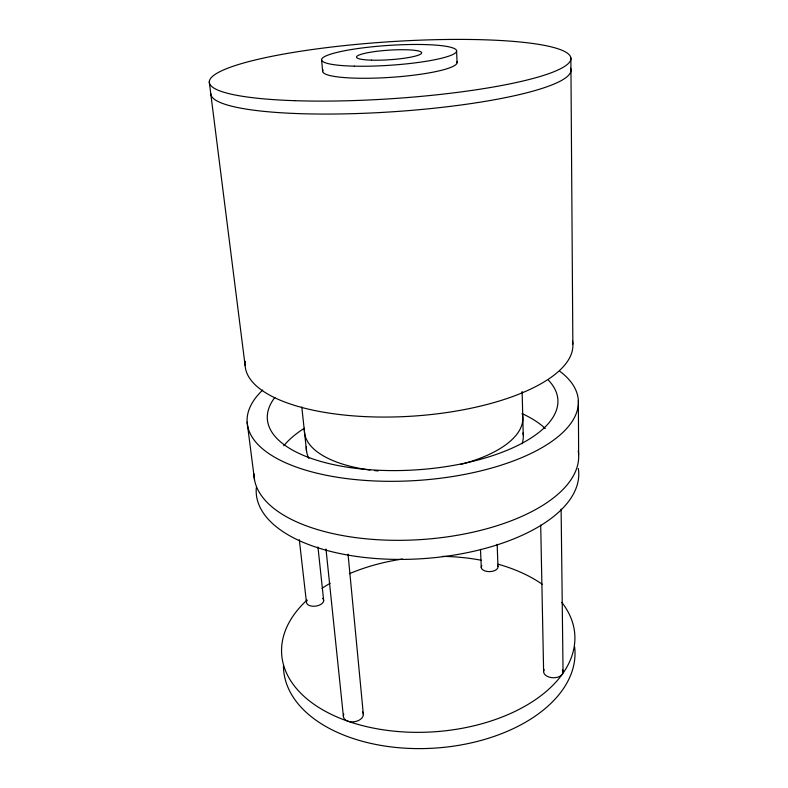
<?xml version="1.0" encoding="UTF-8"?>
<svg xmlns="http://www.w3.org/2000/svg" width="788" height="788" viewBox="0 0 788 788"><rect width="100%" height="100%" fill="white"/><g stroke="black" fill="none" stroke-linecap="round" stroke-linejoin="round"><path stroke-width="1.18" d="M247.127 422.171L254.514 479.803M209.273 81.893L245.127 365.593M299.302 539.662L306.414 601.993M301.804 407.002L306.581 451.534M317.948 546.97L323.681 600.633M325.986 549.029L343.361 716.085M348.05 554.151L363.357 714.47M321.632 60.055L322.656 71.58M480.483 549.335L481.291 567.695M456.567 50.649L457.109 62.705M497.159 544.281L497.967 566.385M522.119 391.508L523.242 434.927M540.706 525.113L543.612 671.258M561.115 509.087L563.056 672.134M570.876 58.007L572.856 344.12M578.362 400.501L578.638 454.725M572.482 341.027A164.219 61.523 -3.8 0 1 411.178 416.231A164.219 61.523 -3.8 0 1 245.235 361.347M570.551 68.162A180.511 29.974 -3.8 0 1 396.975 111.482A180.511 29.974 -3.8 0 1 210.731 93.437M578.225 450.963A162.653 74.653 -3.8 0 1 422.585 539.465A162.653 74.653 -3.8 0 1 253.943 473.716M559.904 371.315A165.972 69.334 -3.8 0 1 415.936 480.552A165.972 69.334 -3.8 0 1 262.759 390.001M283.759 445.762A142.687 65.365 -3.8 0 1 304.454 428.189M522.405 413.749A142.687 65.365 -3.8 0 1 545.316 428.554M548.438 380.2A145.583 60.706 -3.8 0 1 415.463 469.914A145.583 60.706 -3.8 0 1 274.854 397.447M578.313 468.466A161.579 76.318 -3.8 0 1 420.28 558.81A161.579 76.318 -3.8 0 1 256.307 487.723M561.785 602.357A146.903 87.655 -3.8 0 1 415.552 732.338A146.903 87.655 -3.8 0 1 307.093 600.023M321.996 588.35A146.903 87.655 -3.8 0 1 330.202 583.238M349.419 573.684A146.903 87.655 -3.8 0 1 402.432 559.047M442.383 556.377A146.903 87.655 -3.8 0 1 481.35 560.268M498.134 564.198A146.903 87.655 -3.8 0 1 542.213 584.243M497.592 565.479A8.392 4.551 -1.6 0 1 489.368 571.625A8.392 4.551 -1.6 0 1 481.862 565.508M574.639 646.958A145.997 88.808 -3.8 0 1 434.69 748.117A145.997 88.808 -3.8 0 1 283.434 665.781M362.47 711.928A10.047 6.501 -7.7 0 1 353.96 721.798A10.047 6.501 -7.7 0 1 343.814 714.125M562.396 669.721A9.732 6.018 1.7 0 1 553.491 677.769A9.732 6.018 1.7 0 1 544.153 669.573M322.647 598.328A8.688 4.827 -7.7 0 1 315.752 606.12A8.688 4.827 -7.7 0 1 306.887 600.525M456.873 61.651A67.394 10.51 -3.8 0 1 388.642 77.49A67.394 10.51 -3.8 0 1 323.11 69.935M522.188 413.464A109.414 47.024 -3.8 0 1 460.606 464.457M378.112 470.938A109.414 47.024 -3.8 0 1 374.566 470.574M370.025 470.022A109.414 47.024 -3.8 0 1 304.454 428.82M523.005 432.976A108.685 48.196 -3.8 0 1 522.119 443.683M308.876 458.419A108.685 48.196 -3.8 0 1 306.365 446.569M294.771 100.687A181.21 28.486 -3.8 0 0 570.817 59.455A181.21 28.486 -3.8 0 0 304.68 50.629A181.21 28.486 -3.8 0 0 294.771 100.687M354.304 66.162A67.65 9.948 -3.8 0 0 456.597 51.151A67.65 9.948 -3.8 0 0 356.403 48.758A67.65 9.948 -3.8 0 0 354.304 66.162M371.532 60.154A32.663 4.797 -3.8 0 0 421.639 53.062A32.663 4.797 -3.8 0 0 374.054 51.673A32.663 4.797 -3.8 0 0 371.532 60.154"/></g></svg>
